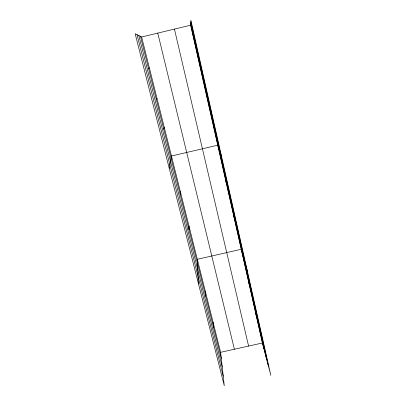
<?xml version="1.0" encoding="UTF-8"?>
<svg xmlns="http://www.w3.org/2000/svg" width="406" height="406" viewBox="0 0 406 406"><rect width="100%" height="100%" fill="white"/><g stroke="black" fill="none" stroke-linecap="round" stroke-linejoin="round"><path stroke-width="0.61" d="M190.627 25.213L190.891 20.3L270.848 375.388L262.393 342.989L190.627 25.213L141.633 36.992L135.152 33.718L224.269 385.7L220.62 352.312L141.633 36.992M180.198 194.636L180.386 191.693M169.226 168.292L171.449 156.026L217.728 145.201L221.468 156.102M163.75 129.103L164.318 127.555M156.229 99.13L156.98 98.247M220.62 352.312L262.393 342.989M148.479 68.249L149.418 68.076M204.573 86.965L204.949 87.584M211.247 116.502L211.77 117.801M225.843 181.147L226.68 183.862M233.673 215.814L234.668 219.245M247.609 272.187L241.23 249.274L197.321 259.297L198.361 283.368M248.528 281.586L249.802 286.301M255.577 312.803L256.978 318.091M137.04 34.667L223.224 376.118M140.486 36.413L221.275 358.31M138.847 35.586L222.204 366.821M157.772 33.109L234.384 349.236M174.433 29.105L248.589 346.069M190.673 24.345L263.91 348.81M190.815 21.731L268.422 366.09M190.739 23.101L266.067 357.067M213.114 322.349L213.622 327.825M205.35 291.361L205.705 296.273M189.003 226.091L189.008 229.74"/></g></svg>
